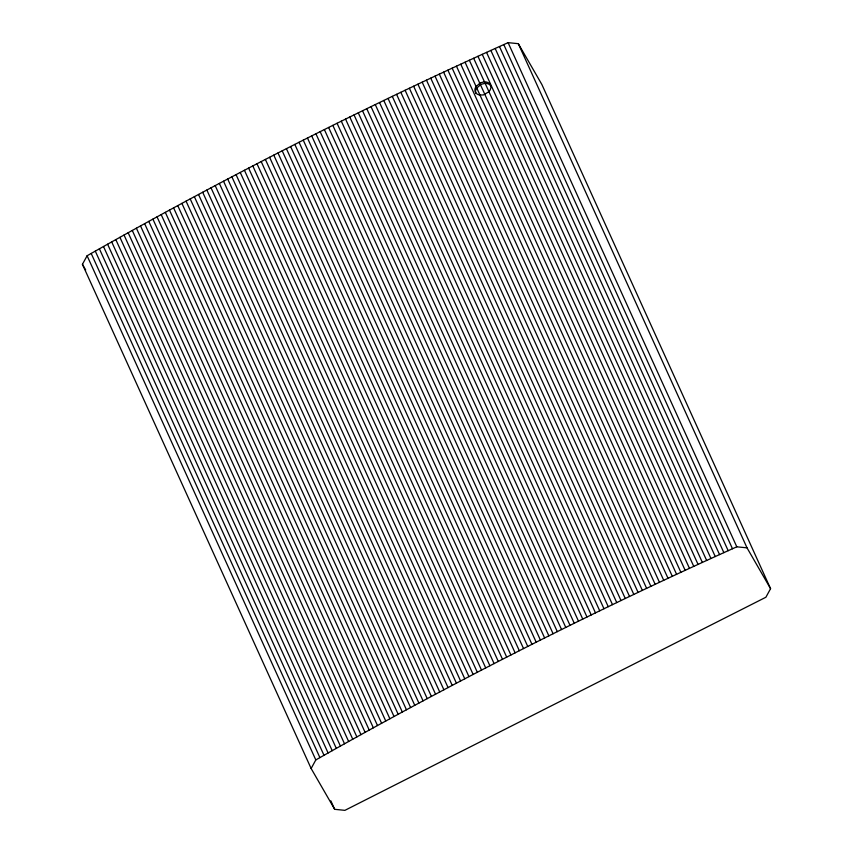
<?xml version="1.0" encoding="UTF-8"?>
<svg xmlns="http://www.w3.org/2000/svg" width="853" height="853" viewBox="0 0 853 853"><rect width="100%" height="100%" fill="white"/><g stroke="black" fill="none" stroke-linecap="round" stroke-linejoin="round"><path stroke-width="1.28" d="M82.432 264.334L87.102 255.761C223.987 178.17 364.54 107.062 508.1 42.65L518.315 43.684L541.868 84.5L770.568 588.666L765.898 597.239L344.9 810.35L334.685 809.316L311.132 768.5L82.432 264.334L85.695 269.996M311.132 768.5L315.813 759.927C452.698 682.347 593.251 611.238 736.8 546.816L747.025 547.85L770.568 588.666M473.65 58.26L484.461 81.824A8.359 6.27 -24.9 0 1 488.95 91.719L483.438 94.939L479.365 95.024A8.359 6.27 -24.9 0 1 475.697 86.942L480.314 82.805L484.461 81.824L702.35 562.436M518.315 43.684L747.025 547.85M508.1 42.65L736.8 546.816M503.782 44.591L732.482 548.756M499.474 46.531L728.174 550.697M495.166 48.472L723.866 552.648M490.859 50.423L719.559 554.599M486.551 52.374L715.251 556.551M482.244 54.336L710.954 558.502M477.947 56.298L706.647 560.464M469.353 60.232L698.053 564.398M465.056 62.205L693.756 566.381M460.759 64.188L689.459 568.354M456.462 66.171L685.162 570.337M452.175 68.155L680.875 572.32M447.889 70.138L676.589 574.314M443.603 72.132L672.303 576.308M439.316 74.136L668.016 578.302M435.03 76.13L663.73 580.307M430.754 78.145L659.454 582.311M426.468 80.15L655.168 584.316M422.192 82.165L650.892 586.331M417.917 84.18L646.617 588.357M413.641 86.206L642.352 590.372M409.376 88.232L638.076 592.398M405.1 90.258L633.811 594.424M400.835 92.295L629.535 596.46M396.57 94.331L625.27 598.497M392.305 96.368L621.016 600.544M388.051 98.415L616.751 602.591M383.786 100.462L612.486 604.638M379.532 102.52L608.232 606.686M375.277 104.578L603.977 608.743M371.023 106.636L599.723 610.812M366.769 108.704L595.479 612.87M362.525 110.773L591.225 614.938M358.281 112.841L586.981 617.018M354.038 114.92L582.738 619.086M349.794 117L578.494 621.176M345.55 119.089L574.25 623.255M341.307 121.169L570.017 625.345M337.074 123.269L565.774 627.435M332.841 125.359L561.541 629.535M328.608 127.46L557.308 631.636M324.375 129.571L553.085 633.736M320.152 131.671L548.852 635.848M315.93 133.782L544.63 637.959M311.708 135.904L540.407 640.07M307.485 138.015L536.185 642.192M303.263 140.148L531.963 644.314M299.051 142.27L527.751 646.435M294.829 144.402L523.529 648.568M290.617 146.535L519.317 650.711M286.405 148.678L515.105 652.844M282.204 150.821L510.904 654.987M277.993 152.964L506.693 657.13M273.792 155.118L502.492 659.284M269.591 157.272L498.291 661.438M265.39 159.426L494.09 663.591M261.199 161.59L489.899 665.756M256.998 163.755L485.698 667.92M252.808 165.919L481.508 670.095M248.618 168.094L477.317 672.26M244.438 170.269L473.138 674.446M240.247 172.455L468.947 676.621M236.068 174.641L464.768 678.807M231.888 176.827L460.588 680.993M227.708 179.013L456.408 683.189M223.529 181.209L452.229 685.385M219.36 183.416L448.06 687.582M215.191 185.613L443.891 689.789M211.022 187.82L439.721 691.996M206.852 190.038L435.552 694.203M202.683 192.245L431.394 696.421M198.525 194.463L427.225 698.639M194.367 196.691L423.067 700.857M190.208 198.909L418.908 703.085M186.061 201.137L414.761 705.314M181.902 203.377L410.602 707.542M177.755 205.616L406.454 709.781M173.607 207.855L402.307 712.02M169.47 210.094L398.17 714.27M165.322 212.344L394.022 716.52M161.185 214.593L389.885 718.77M157.048 216.854L385.748 721.02M152.911 219.114L381.611 723.28M148.785 221.375L377.484 725.54M144.647 223.646L373.347 727.812M140.521 225.906L369.221 730.083M136.395 228.188L365.105 732.354M132.279 230.459L360.979 734.636M128.163 232.741L356.863 736.917M124.037 235.033L352.747 739.199M119.932 237.315L348.632 741.492M115.816 239.608L344.516 743.784M111.711 241.911L340.411 746.076M107.595 244.203L336.306 748.38M103.501 246.506L332.201 750.683M99.396 248.82L328.096 752.986M95.301 251.123L324.001 755.3M91.196 253.437L319.907 757.613M87.102 255.761L315.813 759.927M330.836 800.839L334.685 809.316M475.995 93.51A8.359 6.27 -24.9 0 1 476.39 88.445L481.007 84.308L485.154 83.338A8.359 6.27 -24.9 0 1 491.2 86.537"/></g></svg>
